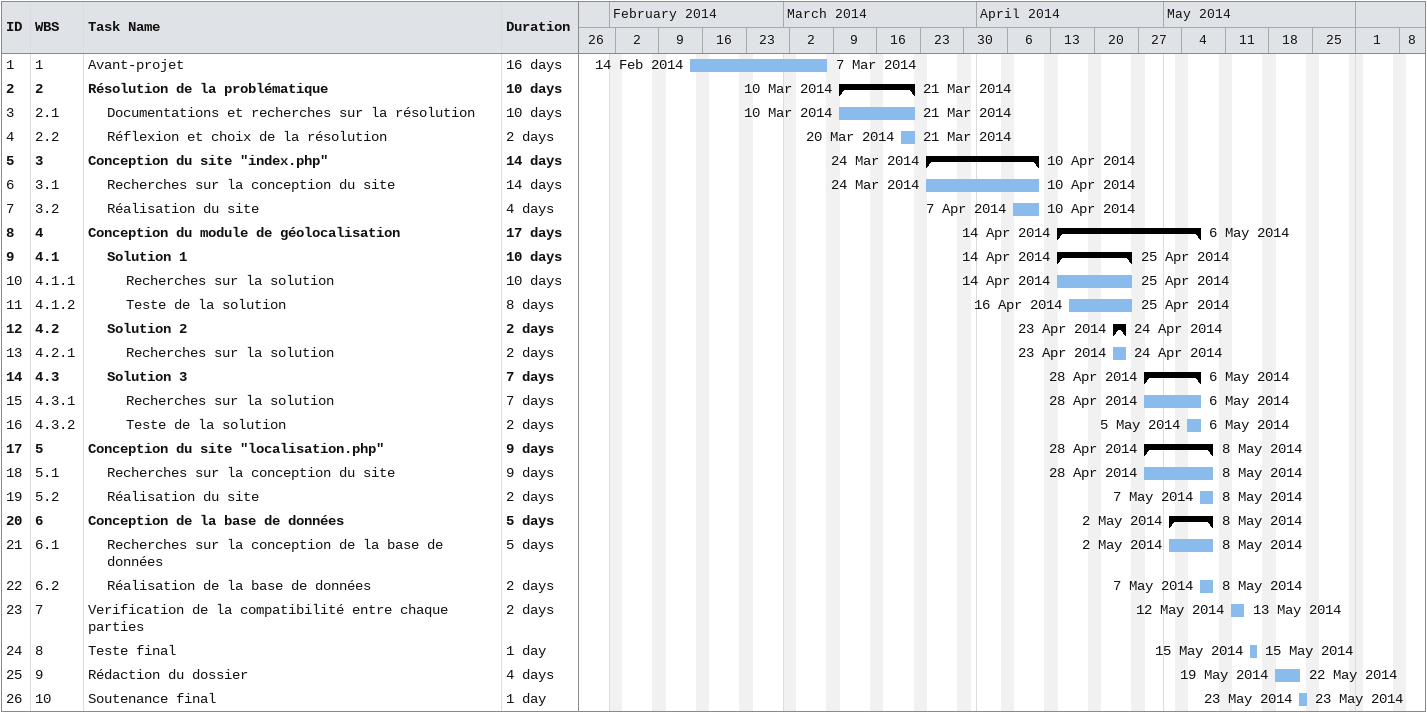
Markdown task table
| ID | WBS | Task | Duration | Start | Finish |
|---|---|---|---|---|---|
| 1 | 1 | Avant-projet | 16d | 2014-02-14 | 2014-03-07 |
| 2 | 2 | **Résolution de la problématique** | 10d | 2014-03-10 | 2014-03-21 |
| 3 | 2.1 | Documentations et recherches sur la résolution | 10d | 2014-03-10 | 2014-03-21 |
| 4 | 2.2 | Réflexion et choix de la résolution | 2d | 2014-03-20 | 2014-03-21 |
| 5 | 3 | **Conception du site "index.php"** | 14d | 2014-03-24 | 2014-04-10 |
| 6 | 3.1 | Recherches sur la conception du site | 14d | 2014-03-24 | 2014-04-10 |
| 7 | 3.2 | Réalisation du site | 4d | 2014-04-07 | 2014-04-10 |
| 8 | 4 | **Conception du module de géolocalisation** | 17d | 2014-04-14 | 2014-05-06 |
| 9 | 4.1 | **Solution 1** | 10d | 2014-04-14 | 2014-04-25 |
| 10 | 4.1.1 | Recherches sur la solution | 10d | 2014-04-14 | 2014-04-25 |
| 11 | 4.1.2 | Teste de la solution | 8d | 2014-04-16 | 2014-04-25 |
| 12 | 4.2 | **Solution 2** | 2d | 2014-04-23 | 2014-04-24 |
| 13 | 4.2.1 | Recherches sur la solution | 2d | 2014-04-23 | 2014-04-24 |
| 14 | 4.3 | **Solution 3** | 7d | 2014-04-28 | 2014-05-06 |
| 15 | 4.3.1 | Recherches sur la solution | 7d | 2014-04-28 | 2014-05-06 |
| 16 | 4.3.2 | Teste de la solution | 2d | 2014-05-05 | 2014-05-06 |
| 17 | 5 | **Conception du site "localisation.php"** | 9d | 2014-04-28 | 2014-05-08 |
| 18 | 5.1 | Recherches sur la conception du site | 9d | 2014-04-28 | 2014-05-08 |
| 19 | 5.2 | Réalisation du site | 2d | 2014-05-07 | 2014-05-08 |
| 20 | 6 | **Conception de la base de données** | 5d | 2014-05-02 | 2014-05-08 |
| 21 | 6.1 | Recherches sur la conception de la base de données | 5d | 2014-05-02 | 2014-05-08 |
| 22 | 6.2 | Réalisation de la base de données | 2d | 2014-05-07 | 2014-05-08 |
| 23 | 7 | Verification de la compatibilité entre chaque parties | 2d | 2014-05-12 | 2014-05-13 |
| 24 | 8 | Teste final | 1d | 2014-05-15 | 2014-05-15 |
| 25 | 9 | Rédaction du dossier | 4d | 2014-05-19 | 2014-05-22 |
| 26 | 10 | Soutenance final | 1d | 2014-05-23 | 2014-05-23 |
